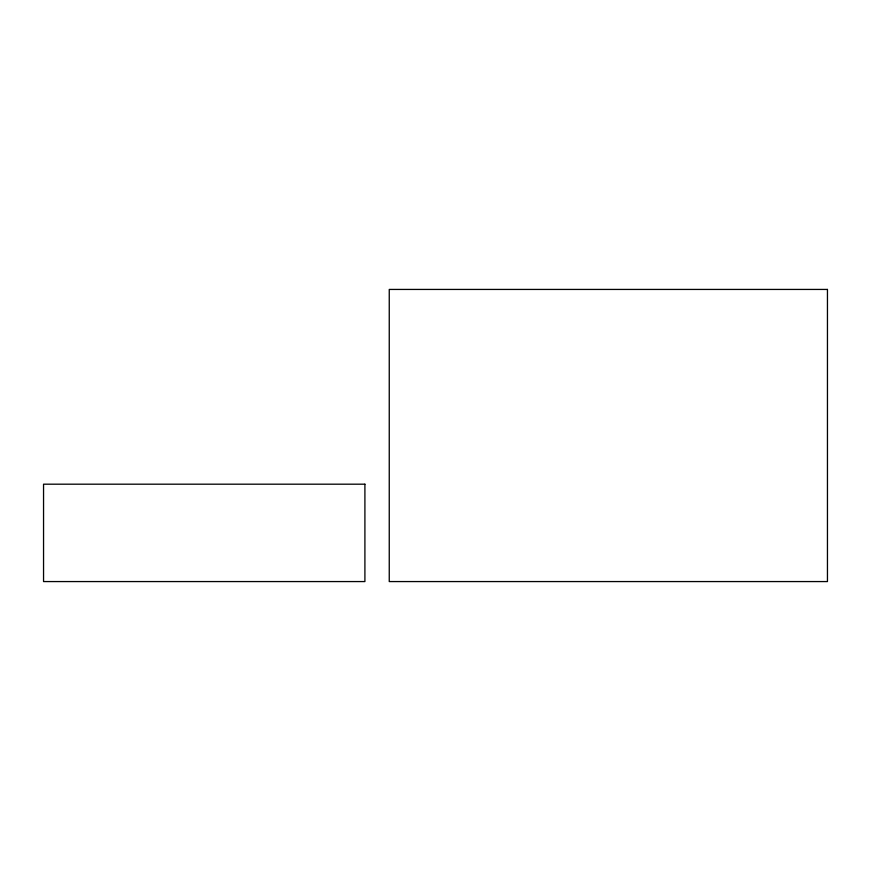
<?xml version="1.0" encoding="UTF-8"?>
<svg xmlns="http://www.w3.org/2000/svg" width="871" height="871" viewBox="0 0 871 871"><rect width="100%" height="100%" fill="white"/><g stroke="black" fill="none" stroke-linecap="round" stroke-linejoin="round"><path stroke-width="1.31" d="M827.45 289.433L389.25 289.433L389.25 581.567L827.45 581.567L827.45 289.433M364.905 484.189L43.55 484.189L43.55 581.567L364.905 581.567L364.905 484.189"/></g></svg>
